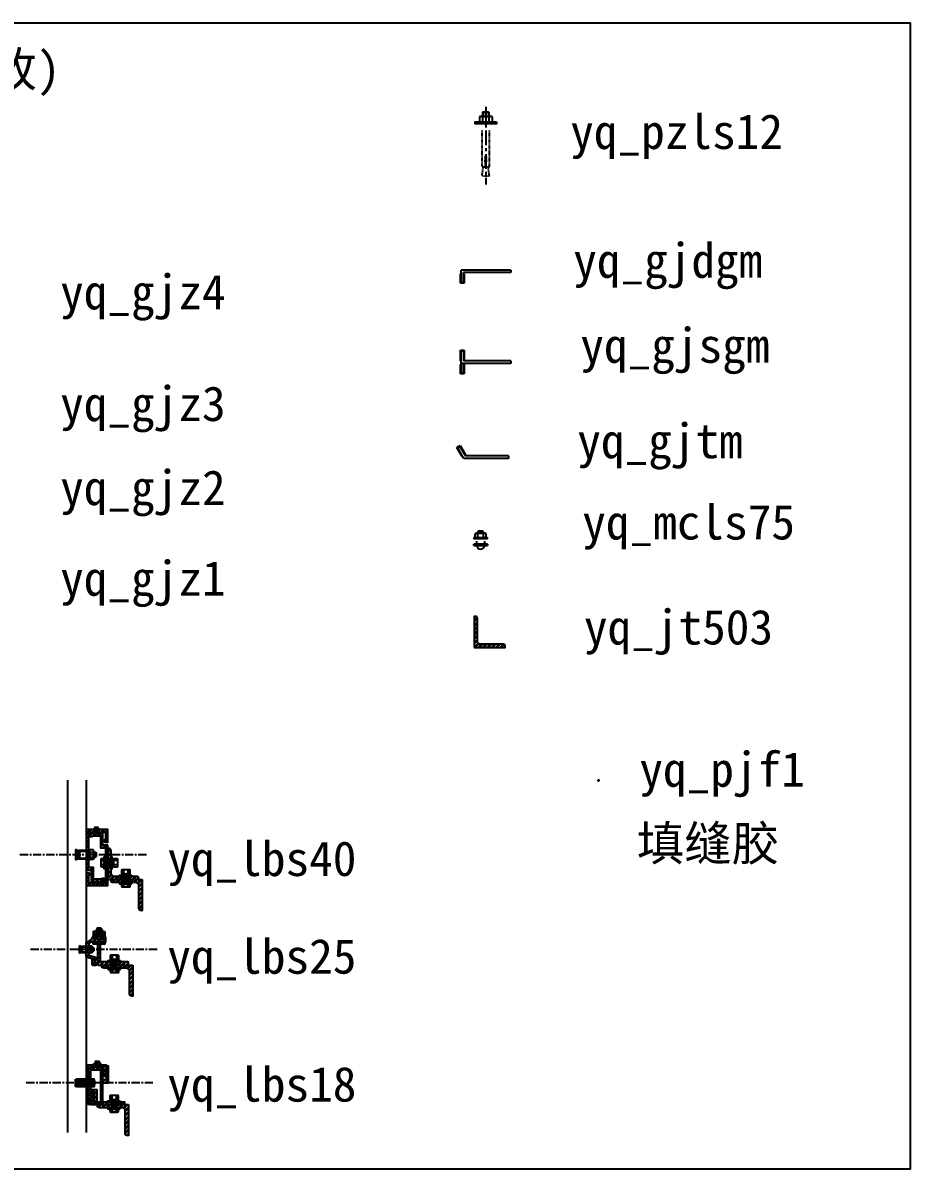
# Model space of a CAD drawing. Extents: x 1315 to 7970, y -3348 to 2381.
# Drawn here: x 2657 to 4087, y -433 to 1413 of the extents above; entities that cross this region are included whole.
import ezdxf

# ---------------------------------------------------------------- set-up
doc = ezdxf.new("R2010")
doc.units = 0
doc.linetypes.add('ACAD_ISO02W100', pattern=[15, 12, -3])
doc.linetypes.add('CENTER', pattern=[2, 1.25, -0.25, 0.25, -0.25])
doc.layers.get('0').update_dxf_attribs({"linetype": 'CONTINUOUS'})
doc.layers.add('MTHATCH', color=8, linetype='CONTINUOUS')
doc.styles.get("Standard").update_dxf_attribs({"font": ''})
doc.styles.get('STANDARD').set_extended_font_data('SimSun')
pattern_1 = [(45, (0, 0), (-3.53553, 3.53553), []), (45, (2.357, 0), (-3.53553, 3.53553), [])]

# ---------------------------------------------------------------- blocks, each defined once
blk = doc.blocks.new('YQ_PZLS12')
for p, q in [((-5.1, 18.8), (-4.3, 19.6)), ((-5.1, 18.8), (5.1, 18.8)), ((-5.1, 18.8), (-5.1, 12)), ((-4.4, 19.6), (-4.4, 19.6)), ((-4.4, 18.8), (-4.4, 12)), ((-4.3, 19.6), (4.3, 19.6)), ((5.1, 18.8), (4.3, 19.6)), ((4.4, 19.6), (4.4, 19.6)), ((4.4, 18.8), (4.4, 12)), ((5.1, 18.8), (5.1, 12)), ((-10.3, 11.1), (-10.3, 3.4)), ((-10.3, 3.4), (10.3, 3.4)), ((-7.7, 12), (7.7, 12)), ((-5.1, 11.1), (-5.1, 3.4)), ((0, 12), (5.1, 12)), ((5.1, 11.1), (5.1, 3.4)), ((10.3, 11.1), (10.3, 3.4))]:
    blk.add_line(p, q)
at = {"linetype": 'CENTER', "ltscale": 19.027854}
blk.add_line((0, 27.4), (0, -97.7), dxfattribs=at)
at = {"linetype": 'ACAD_ISO02W100', "ltscale": 0.001}
for p, q in [((-6.1, -69.3), (-6.1, -10)), ((5.9, -69.3), (5.9, -10)), ((-0.6, -69.3), (-1.3, -54.3)), ((0.4, -69.3), (1.2, -54.3)), ((-6.1, -84.3), (-4.1, -69.3)), ((-6.1, -69.3), (-0.6, -69.3)), ((-6.1, -69.3), (-4.1, -69.3)), ((0.4, -69.3), (5.9, -69.3)), ((5.9, -84.3), (3.9, -69.3)), ((3.9, -69.3), (5.9, -69.3)), ((5.9, -84.3), (-6.1, -84.3))]:
    blk.add_line(p, q, dxfattribs=at)
blk.add_lwpolyline([(17.1, 3.4), (17.1, 0), (-17.1, 0), (-17.1, 3.4)], close=True)
for centre, radius, start, end in [((-7.7, 7.8), 4.19, 52.1211, 127.8789), ((0, -3.4), 15.4, 70.5288, 109.4712), ((7.7, 7.8), 4.19, 52.1211, 127.8789)]:
    blk.add_arc(centre, radius, start, end)
blk.add_arc((-0.1, -53.4), 1.49, 325.4391, 214.5609, dxfattribs=at)
blk = doc.blocks.new('YQ_MCLS75')
for p, q in [((-11, 1.8), (11, 1.8)), ((-11, 1.8), (-11, 0)), ((11, 0), (-11, 0)), ((-8.8, 2.9), (-8.8, 7.6)), ((-6.6, 8.8), (6.6, 8.8)), ((-3.7, 12), (-4.4, 11.3)), ((-4.4, 11.3), (-4.4, 8.8)), ((4.4, 11.3), (-4.4, 11.3)), ((-4.4, 2.9), (-4.4, 7.6)), ((3.7, 12), (-3.7, 12)), ((-3.7, 8.8), (-3.7, 11.3)), ((4.4, 11.3), (3.7, 12)), ((3.7, 8.8), (3.7, 11.3)), ((4.4, 8.8), (4.4, 11.3)), ((4.4, 2.9), (4.4, 7.6)), ((8.8, 2.9), (8.8, 7.6)), ((11, 0), (11, 1.8)), ((-11, -10.8), (-11, -9)), ((11, -9), (-11, -9)), ((-11, -10.8), (11, -10.8)), ((-6.5, -4), (-6.5, -9)), ((6.5, -4), (6.5, -9)), ((11, -9), (11, -10.8))]:
    blk.add_line(p, q)
for centre, radius, start, end in [((-6.6, 6.1), 2.65, 33.8891, 146.1109), ((-6.6, 6.1), 2.65, 33.8891, 146.1109), ((-6.6, 4.4), 2.65, 213.8891, 326.1109), ((-6.6, 4.4), 2.65, 213.8891, 326.1109), ((0, 0), 8.84, 60.1576, 119.8424), ((0, 10.6), 8.84, 240.1576, 299.8424), ((6.6, 6.1), 2.65, 33.8891, 146.1109), ((6.6, 6.1), 2.65, 33.8891, 146.1109), ((6.6, 4.4), 2.65, 213.8891, 326.1109), ((6.6, 4.4), 2.65, 213.8891, 326.1109), ((0, -10.8), 6.16, 180, 0)]:
    blk.add_arc(centre, radius, start, end)
blk = doc.blocks.new('YQ_JT503')
at = {"layer": 'MTHATCH'}
h = blk.add_hatch(dxfattribs=at)
h.set_pattern_fill('金属', color=256, scale=2)
h.set_pattern_definition([(45, (-2145.3354, -2455.688), (-3.535534, 3.535534), []), (45, (-2142.9784, -2455.688), (-3.535534, 3.535534), [])])
edge = h.paths.add_edge_path()
edge.add_line((0, 0), (50, 0))
edge.add_line((50, 0), (50, 1.7))
edge.add_arc((46.7, 1.7), 3.33, 0, 90)
edge.add_line((46.7, 5), (10.5, 5))
edge.add_arc((10.5, 10.5), 5.5, 180, 270, ccw=False)
edge.add_line((5, 10.5), (5, 46.7))
edge.add_arc((1.7, 46.7), 3.33, 0, 90)
edge.add_line((1.7, 50), (0, 50))
edge.add_line((0, 50), (0, 0))
blk.add_lwpolyline([(0, 0), (50, 0), (50, 1.7, 0.414214), (46.7, 5), (10.5, 5, -0.414214), (5, 10.5), (5, 46.7, 0.414214), (1.7, 50), (0, 50)], format="xyb", close=True)
blk = doc.blocks.new('YQ_GJDGM')
for p, q in [((88, 0), (8, 0)), ((8, -4), (8, 0)), ((88, 0), (88, -4)), ((7, -21), (7, -6)), ((8, -6), (7, -6)), ((8, -20), (8, -4)), ((12, -20), (12, -4)), ((88, -4), (12, -4)), ((13, -6), (12, -6)), ((13, -6), (13, -21)), ((13, -21), (7, -21)), ((12, -20), (8, -20))]:
    blk.add_line(p, q)
blk = doc.blocks.new('YQ_GJSGM')
for p, q in [((7, 2), (7, 19)), ((7, 19), (13, 19)), ((13, 19), (13, 2)), ((8, 2), (7, 2)), ((8, -2), (8, 18)), ((8, 18), (12, 18)), ((12, 18), (12, 2)), ((88, 2), (12, 2)), ((88, 2), (88, -2)), ((7, -19), (7, -4)), ((8, -4), (7, -4)), ((88, -2), (8, -2)), ((8, -18), (8, -2)), ((12, -18), (8, -18)), ((12, -18), (12, -2)), ((13, -4), (12, -4)), ((13, -4), (13, -19)), ((13, -19), (7, -19))]:
    blk.add_line(p, q)
blk = doc.blocks.new('YQ_GJTM')
for p, q in [((5.2, 17.7), (10.4, 20.7)), ((6.5, 17.3), (10, 19.3)), ((10, 19.3), (18.8, 4)), ((10.4, 20.7), (18.9, 6)), ((13.7, 3), (5.2, 17.7)), ((16.5, 0), (6.5, 17.3)), ((14.5, 3.5), (13.7, 3)), ((88, 0), (16.5, 0)), ((18, 5.5), (18.9, 6)), ((88, 4), (18.8, 4)), ((88, 4), (88, 0))]:
    blk.add_line(p, q)
blk = doc.blocks.new('YQ_PJF1')
h = blk.add_hatch()
h.set_pattern_fill('HONEY', color=0, scale=0.041667, style=0)
h.set_pattern_definition([(0, (-0.5, 0.79273), (0.1984375, 0.114568), [0.132292, -0.264583]), (120, (-0.5, 0.79273), (-0.1984375, 0.114568), [0.132292, -0.264583]), (60, (-0.5, 0.79273), (4e-10, 0.229136), [-0.264583, 0.132292])])
edge = h.paths.add_edge_path()
edge.add_ellipse((0, 1.6), major_axis=(0, -0.803), ratio=0.622512, start_angle=0, end_angle=360)
h = blk.add_hatch(color=0)
edge = h.paths.add_edge_path()
edge.add_ellipse((0, 1.6), major_axis=(0, -0.803), ratio=0.622512, start_angle=270, end_angle=450, ccw=False)
edge.add_line((-0.5, 1.5), (-0.5, 0))
edge.add_arc((0, -0.8), 0.982, 59.4005, 120.5995, ccw=False)
edge.add_line((0.5, 0), (0.5, 1.6))
at = {"color": 0}
for p, q in [((-0.5, 0), (-0.5, 1.6)), ((0.5, 0), (0.5, 1.6))]:
    blk.add_line(p, q, dxfattribs=at)
blk.add_arc((0, -0.8), 0.982, 59.4005, 120.5995, dxfattribs=at)
blk.add_ellipse((0, 1.6), major_axis=(0, -0.803), ratio=0.622512, dxfattribs=at)
blk = doc.blocks.new('BLK130224122797')
for p, q in [((-2, 3.5), (-6.3, 3.5)), ((1.1, -4), (0.1, 4)), ((0.5, 3.3), (1.6, 3.3)), ((2.8, -4), (1.8, 4)), ((2.2, 3.3), (3.3, 3.3)), ((4.5, -4), (3.5, 4)), ((3.8, 3.3), (4.9, 3.3)), ((6.1, -4), (5.1, 4)), ((5.5, 3.3), (6.6, 3.3)), ((7.8, -4), (6.8, 4)), ((7.2, 3.3), (8.3, 3.3)), ((9, -0.3), (8.5, 4)), ((12.8, 1.7), (11, -0.4)), ((12.8, 0.4), (11, -1.7)), ((19, 3.5), (13.5, 3.5)), ((-2, -3.5), (-6.3, -3.5)), ((0, -3.3), (0.8, -3.3)), ((1.3, -3.3), (2.4, -3.3)), ((3, -3.3), (4.1, -3.3)), ((4.7, -3.3), (5.8, -3.3)), ((6.3, -3.3), (7.4, -3.3)), ((8, -3.3), (9.1, -3.3)), ((19, -3.5), (13.5, -3.5))]:
    blk.add_line(p, q)
blk.add_lwpolyline([(-6.3, -6.9, -0.185806), (-7, -5.2), (-7, 5.2, -0.185806), (-6.3, 6.9), (-2, 6.9), (-2, -6.9)], format="xyb", close=True)
for points in [[(-7, 5.2, 0.185806), (-6.3, 3.5, 0.19245), (-6.3, -3.5, 0.185806), (-7, -5.2)], [(19.6, 4.4), (19.6, -5.2, -0.185806), (19, -6.9), (13.5, -6.9, -0.185806), (12.8, -5.2), (12.8, 5.2, -0.185806), (13.5, 6.9), (19, 6.9, -0.185806), (19.6, 5.2), (19.6, 4.4)], [(12.8, 5.2, 0.185806), (13.5, 3.5, 0.19245), (13.5, -3.5, 0.185806), (12.8, -5.2)], [(19.6, 5.2, -0.185806), (19, 3.5, -0.19245), (19, -3.5, -0.185806), (19.6, -5.2)]]:
    blk.add_lwpolyline(points, format="xyb")
for points in [[(-2, 10), (0, 10), (0, -10), (-2, -10)], [(2.4, -3.3), (1.6, 3.3), (1.8, 4), (2.2, 3.3), (3, -3.3), (2.8, -4)], [(4.1, -3.3), (3.3, 3.3), (3.5, 4), (3.8, 3.3), (4.7, -3.3), (4.5, -4)], [(5.8, -3.3), (4.9, 3.3), (5.1, 4), (5.5, 3.3), (6.3, -3.3), (6.1, -4)], [(7.4, -3.3), (6.6, 3.3), (6.8, 4), (7.2, 3.3), (8, -3.3), (7.8, -4)], [(11, 10), (9, 10), (9, -10), (11, -10)], [(11, 6.4), (12.8, 6.4), (12.8, -6.4), (11, -6.4)]]:
    blk.add_lwpolyline(points, close=True)
for points in [[(0, 3.5), (0.1, 4), (0.5, 3.3), (1.3, -3.3), (1.1, -4), (0.8, -3.3), (0, 2.9)], [(9, -2.6), (8.3, 3.3), (8.5, 4), (8.8, 3.3), (9, 2)]]:
    blk.add_lwpolyline(points)
blk = doc.blocks.new('BLK130224256967')
for p, q in [((4, 4.2), (-1.1, 4.2)), ((4, 2.9), (-1.1, 2.9)), ((4, 6.7), (0, 6.7)), ((4, 6.7), (15.9, 6.7)), ((14.9, 5.7), (4, 5.7)), ((14.9, 5.7), (14.9, -5.7)), ((15.2, 4.3), (14.9, 4.3)), ((16.5, 3.3), (14.9, 2.5)), ((15.2, 4.3), (20.5, 6.9)), ((15.9, 5.7), (21.5, 8.5)), ((15.9, 6.7), (15.9, 5.7)), ((16.5, 2.5), (16.8, 2.9)), ((18.4, 2.5), (20.4, 5)), ((20.5, 6.9), (20.5, -6.9)), ((21.5, 8.5), (21.5, -8.5)), ((4, -2.9), (-1.1, -2.9)), ((4, -4.2), (-1.1, -4.2)), ((4, -6.7), (0, -6.7)), ((14.9, -5.7), (4, -5.7)), ((15.9, -6.7), (4, -6.7)), ((16.5, -3.3), (14.9, -2.5)), ((14.9, -4.1), (20.5, -6.9)), ((21.5, -8.5), (15.9, -5.7)), ((15.9, -5.7), (15.9, -6.7)), ((16.5, -2.5), (16.8, -2.9)), ((18.4, -2.5), (20.4, -5))]:
    blk.add_line(p, q)
for points in [[(-11.9, -2.9), (-10.6, -4.2), (-10.6, 4.2), (-11.9, 2.9)], [(-1.2, 8.9), (-1.2, -8.9), (0, -8.9), (0, 8.9)]]:
    blk.add_lwpolyline(points, close=True)
for points in [[(-8.2, 2.9), (-11.9, 2.9)], [(-8.2, 4.2), (-10.6, 4.2)], [(-8.2, -5.7), (-8.2, 5.7)], [(-1.1, -5.7), (-1.1, 5.7)], [(-8.2, -2.9), (-11.9, -2.9)], [(-8.2, -4.2), (-10.6, -4.2)]]:
    blk.add_lwpolyline(points)
for points in [[(-7.1, 3.8, -0.587695), (-7.1, 7.6), (-2.3, 7.6, -0.587695), (-2.3, 3.8), (-7.1, 3.8, 0.293848), (-7.1, -3.8)], [(-2.3, 3.8, -0.293848), (-2.3, -3.8), (-7.1, -3.8, 0.587695), (-7.1, -7.6), (-2.3, -7.6, 0.587695), (-2.3, -3.8)]]:
    blk.add_lwpolyline(points, format="xyb")
for centre, radius, start, end in [((19.6, 0), 3.96, 140.4196, 219.5804), ((16.6, 3.1), 0.264, 320.4196, 116.3735), ((21.5, 0), 3.96, 141.4948, 218.5052), ((19.7, 5.5), 0.871, 321.4948, 116.3735), ((16.6, -3.1), 0.264, 243.6265, 39.5804), ((19.7, -5.5), 0.871, 243.6265, 38.5052)]:
    blk.add_arc(centre, radius, start, end)
blk = doc.blocks.new('BLK130224748400')
for p, q in [((-2.2, 0), (-2.2, -0.5)), ((-1.6, 0.9), (-1.6, 3)), ((1.6, 0.9), (1.6, 3)), ((-2.6, -0.7), (2.6, -0.1)), ((-2.6, -1.8), (2.6, -1.2)), ((-2.6, -2.9), (2.6, -2.3)), ((-2.6, -4), (2.6, -3.4)), ((-2.6, -5.1), (2.6, -4.5)), ((-2.2, -0.9), (-2.2, -1.6)), ((-2.2, -2), (-2.2, -2.7)), ((-2.2, -3.1), (-2.2, -3.8)), ((-2.2, -4.2), (-2.2, -4.9)), ((-2.2, -5.3), (-2.2, -6)), ((-0.2, -5.9), (2.6, -5.6)), ((2.2, -0.3), (2.2, -1.1)), ((2.2, -1.4), (2.2, -2.2)), ((2.2, -2.5), (2.2, -3.3)), ((2.2, -3.6), (2.2, -4.4)), ((2.2, -4.7), (2.2, -5.5))]:
    blk.add_line(p, q)
for points in [[(4.7, 0.9), (4.7, 0), (-4.7, 0), (-4.7, 0.9)], [(-2.2, -1.6), (2.2, -1.1), (2.6, -1.2), (2.2, -1.4), (-2.2, -2), (-2.6, -1.8)], [(-2.2, -2.7), (2.2, -2.2), (2.6, -2.3), (2.2, -2.5), (-2.2, -3.1), (-2.6, -2.9)], [(-2.2, -3.8), (2.2, -3.3), (2.6, -3.4), (2.2, -3.6), (-2.2, -4.2), (-2.6, -4)], [(-2.2, -4.9), (2.2, -4.4), (2.6, -4.5), (2.2, -4.7), (-2.2, -5.3), (-2.6, -5.1)]]:
    blk.add_lwpolyline(points, close=True)
blk.add_lwpolyline([(-3.3, 3, -0.185806), (-2.4, 3.3), (2.4, 3.3, -0.185806), (3.3, 3), (3.3, 0.9), (-3.3, 0.9)], format="xyb", close=True)
for points in [[(2.3, 0), (2.6, -0.1), (2.2, -0.3), (-2.2, -0.9), (-2.6, -0.7), (-2.2, -0.5), (1.9, 0)], [(-1.7, -5.9), (2.2, -5.5), (2.6, -5.6), (2.2, -5.8), (1.3, -5.9)]]:
    blk.add_lwpolyline(points)
blk.add_lwpolyline([(2.4, 3.3, 0.185806), (1.6, 3, 0.19245), (-1.6, 3, 0.185806), (-2.4, 3.3)], format="xyb")
blk = doc.blocks.new('BLK130502978810')
for p, q in [((-3.5, 20), (-3.5, 14.5)), ((3.5, 20), (3.5, 14.5)), ((4, 9.5), (-4, 8.5)), ((4, 7.8), (-4, 6.8)), ((4, 6.1), (-4, 5.1)), ((4, 4.5), (-4, 3.5)), ((4, 2.8), (-4, 1.8)), ((4, 1.1), (-4, 0.1)), ((-3.3, 8.8), (-3.3, 9.9)), ((-3.3, 7.2), (-3.3, 8.3)), ((-3.3, 5.5), (-3.3, 6.6)), ((-3.3, 3.8), (-3.3, 4.9)), ((-3.3, 2.2), (-3.3, 3.3)), ((-3.3, 0.5), (-3.3, 1.6)), ((-1.7, 13.8), (0.4, 12)), ((-0.4, 13.8), (1.7, 12)), ((3.3, 9.7), (3.3, 10)), ((3.3, 8), (3.3, 9.1)), ((3.3, 6.3), (3.3, 7.4)), ((3.3, 4.7), (3.3, 5.8)), ((3.3, 3), (3.3, 4.1)), ((3.3, 1.3), (3.3, 2.4)), ((3.3, 0), (3.3, 0.8)), ((-3.5, -2), (-3.5, -6.3)), ((3.5, -2), (3.5, -6.3))]:
    blk.add_line(p, q)
for points in [[(-4.4, 20.6), (5.2, 20.6, -0.185806), (6.9, 20), (6.9, 14.5, -0.185806), (5.2, 13.8), (-5.2, 13.8, -0.185806), (-6.9, 14.5), (-6.9, 20, -0.185806), (-5.2, 20.6), (-4.4, 20.6)], [(-5.2, 20.6, -0.185806), (-3.5, 20, -0.19245), (3.5, 20, -0.185806), (5.2, 20.6)], [(-5.2, 13.8, 0.185806), (-3.5, 14.5, 0.19245), (3.5, 14.5, 0.185806), (5.2, 13.8)], [(-5.2, -7, 0.185806), (-3.5, -6.3, 0.19245), (3.5, -6.3, 0.185806), (5.2, -7)]]:
    blk.add_lwpolyline(points, format="xyb")
for points in [[(-10, 12), (-10, 10), (10, 10), (10, 12)], [(-10, -2), (-10, 0), (10, 0), (10, -2)], [(-6.4, 12), (-6.4, 13.8), (6.4, 13.8), (6.4, 12)], [(3.3, 9.1), (-3.3, 8.3), (-4, 8.5), (-3.3, 8.8), (3.3, 9.7), (4, 9.5)], [(3.3, 7.4), (-3.3, 6.6), (-4, 6.8), (-3.3, 7.2), (3.3, 8), (4, 7.8)], [(3.3, 5.8), (-3.3, 4.9), (-4, 5.1), (-3.3, 5.5), (3.3, 6.3), (4, 6.1)], [(3.3, 4.1), (-3.3, 3.3), (-4, 3.5), (-3.3, 3.8), (3.3, 4.7), (4, 4.5)], [(3.3, 2.4), (-3.3, 1.6), (-4, 1.8), (-3.3, 2.2), (3.3, 3), (4, 2.8)]]:
    blk.add_lwpolyline(points, close=True)
blk.add_lwpolyline([(-3.5, 0), (-4, 0.1), (-3.3, 0.5), (3.3, 1.3), (4, 1.1), (3.3, 0.8), (-2.9, 0)])
blk.add_lwpolyline([(6.9, -6.3, -0.185806), (5.2, -7), (-5.2, -7, -0.185806), (-6.9, -6.3), (-6.9, -2), (6.9, -2)], format="xyb", close=True)
blk = doc.blocks.new('YQ_LBS40')
at = {"layer": 'MTHATCH'}
h = blk.add_hatch(dxfattribs=at)
h.set_pattern_fill('金属', color=256, scale=2)
h.set_pattern_definition(pattern_1)
edge = h.paths.add_edge_path()
edge.add_line((0, -24.7), (8, -24.7))
edge.add_line((8, -24.7), (8, -43.7))
edge.add_line((8, -43.7), (29, -43.7))
edge.add_line((29, -43.7), (29, -38.6))
edge.add_line((29, -38.6), (25, -38.6))
edge.add_line((25, -38.6), (25, -39.7))
edge.add_line((25, -39.7), (12, -39.7))
edge.add_line((12, -39.7), (12, -20.7))
edge.add_line((12, -20.7), (4, -20.7))
edge.add_line((4, -20.7), (4, 36.3))
edge.add_line((4, 36.3), (31, 36.3))
edge.add_line((31, 36.3), (31, 24.3))
edge.add_arc((31, 22.3), 2, 90, 270)
edge.add_line((31, 20.3), (35, 20.3))
edge.add_line((35, 20.3), (35, 40.3))
edge.add_line((35, 40.3), (0, 40.3))
edge.add_line((0, 40.3), (0, -24.7))
h = blk.add_hatch(dxfattribs=at)
h.set_pattern_fill('金属', color=256, scale=2)
h.set_pattern_definition(pattern_1)
edge = h.paths.add_edge_path()
edge.add_line((35, 15.3), (27, 15.3))
edge.add_line((27, 15.3), (27, 34.3))
edge.add_line((27, 34.3), (6, 34.3))
edge.add_line((6, 34.3), (6, 29.3))
edge.add_line((6, 29.3), (10, 29.3))
edge.add_line((10, 29.3), (10, 30.3))
edge.add_line((10, 30.3), (23, 30.3))
edge.add_line((23, 30.3), (23, 11.3))
edge.add_line((23, 11.3), (31, 11.3))
edge.add_line((31, 11.3), (31, -45.7))
edge.add_line((31, -45.7), (4, -45.7))
edge.add_line((4, -45.7), (4, -33.7))
edge.add_arc((4, -31.7), 2, 270, 450)
edge.add_line((4, -29.7), (0, -29.7))
edge.add_line((0, -29.7), (0, -49.7))
edge.add_line((0, -49.7), (35, -49.7))
edge.add_line((35, -49.7), (35, 15.3))
for points in [[(0, -24.7), (8, -24.7), (8, -43.7), (29, -43.7), (29, -38.6), (25, -38.6), (25, -39.7), (12, -39.7), (12, -20.7), (4, -20.7), (4, 36.3), (31, 36.3), (31, 24.3, 1), (31, 20.3), (35, 20.3), (35, 40.3), (0, 40.3)], [(35, 15.3), (27, 15.3), (27, 34.3), (6, 34.3), (6, 29.3), (10, 29.3), (10, 30.3), (23, 30.3), (23, 11.3), (31, 11.3), (31, -45.7), (4, -45.7), (4, -33.7, 1), (4, -29.7), (0, -29.7), (0, -49.7), (35, -49.7)]]:
    blk.add_lwpolyline(points, format="xyb", close=True)
at = {"xscale": -1}
for name, p in [('BLK130224748400', (16.5, 40.3)), ('BLK130224256967', (4, 0))]:
    blk.add_blockref(name, p, dxfattribs=at)
at = {"rotation": 359.9999995857159}
blk.add_blockref('YQ_JT503', (35, -40), dxfattribs=at)
blk.add_blockref('BLK130224122797', (31, -13))
at = {"xscale": -1}
for name, p, rotation in [('BLK130502978810', (63.8, -45), 4.142841270038389e-07), ('YQ_JT503', (90, -40), 90.00000041428413)]:
    blk.add_blockref(name, p, dxfattribs=dict(at, rotation=rotation))
blk = doc.blocks.new('YQ_LBS25')
at = {"layer": 'MTHATCH'}
h = blk.add_hatch(dxfattribs=at)
h.set_pattern_fill('金属', color=256, scale=2)
h.set_pattern_definition(pattern_1)
edge = h.paths.add_edge_path()
edge.add_line((11.5, 23.5), (11.5, 28.3))
edge.add_arc((12.5, 28.3), 1, 450, 540, ccw=False)
edge.add_line((12.5, 29.3), (29, 29.3))
edge.add_arc((29, 28.3), 1, 360, 450, ccw=False)
edge.add_line((30, 28.3), (30, 22.5))
edge.add_arc((35.6, 23.1), 5.69, 186.7715, 215.1992)
edge.add_line((31, 19.9), (31, 11.7))
edge.add_arc((47, -0.6), 20.2, 502.2367, 507.0078)
edge.add_line((30, 10.4), (30, 9.3))
edge.add_arc((29.2, 9.2), 0.864, 282.1554, 368.3614, ccw=False)
edge.add_line((29.3, 8.3), (25.5, 8.3))
edge.add_arc((25.5, 9.3), 1, 180, 270, ccw=False)
edge.add_line((24.5, 9.3), (24.5, 10.7))
edge.add_arc((25.1, 10.7), 0.6, 74.9583, 183.6763, ccw=False)
edge.add_arc((25.4, 11.9), 0.6, 255.9638, 360)
edge.add_line((26, 11.9), (26, 12.7))
edge.add_arc((26.2, 12.7), 0.2, 79.9879, 180, ccw=False)
edge.add_arc((26.3, 12.2), 0.7, 360, 455.3468, ccw=False)
edge.add_line((27, 12.2), (27, 11.8))
edge.add_arc((27.5, 11.8), 0.5, 540, 630)
edge.add_line((27.5, 11.3), (27.9, 11.3))
edge.add_arc((27.9, 11.4), 0.1, 270, 360)
edge.add_line((28, 11.4), (28, 18.2))
edge.add_arc((27.9, 18.2), 0.1, 360, 450)
edge.add_line((27.9, 18.3), (27.5, 18.3))
edge.add_arc((27.5, 17.8), 0.5, 450, 540)
edge.add_line((27, 17.8), (27, 17.4))
edge.add_arc((26.3, 17.4), 0.7, 264.6532, 360, ccw=False)
edge.add_arc((26.2, 16.9), 0.2, 180, 280.0121, ccw=False)
edge.add_line((26, 16.9), (26, 25.3))
edge.add_line((26, 25.3), (15.5, 25.3))
edge.add_line((15.5, 25.3), (15.5, 16.9))
edge.add_arc((15.3, 16.9), 0.2, 259.9879, 360, ccw=False)
edge.add_arc((15.2, 17.4), 0.7, 180, 275.3468, ccw=False)
edge.add_line((14.5, 17.4), (14.5, 17.8))
edge.add_arc((14, 17.8), 0.5, 360, 450)
edge.add_line((14, 18.3), (13.6, 18.3))
edge.add_arc((13.6, 18.2), 0.1, 450, 540)
edge.add_line((13.5, 18.2), (13.5, 11.4))
edge.add_arc((13.6, 11.4), 0.1, 540, 630)
edge.add_line((13.6, 11.3), (14, 11.3))
edge.add_arc((14, 11.8), 0.5, 270, 360)
edge.add_line((14.5, 11.8), (14.5, 12.2))
edge.add_arc((15.2, 12.2), 0.7, 84.6532, 180, ccw=False)
edge.add_arc((15.3, 12.7), 0.2, 360, 460.0121, ccw=False)
edge.add_line((15.5, 12.7), (15.5, 11.9))
edge.add_arc((16.1, 11.9), 0.6, 540, 630)
edge.add_line((16.1, 11.3), (16.4, 11.3))
edge.add_arc((16.4, 10.7), 0.6, 360, 450, ccw=False)
edge.add_line((17, 10.7), (17, 9.3))
edge.add_arc((16, 9.3), 1, 270, 360, ccw=False)
edge.add_line((16, 8.3), (12.1, 8.3))
edge.add_arc((12.1, 9.3), 1, 180, 270, ccw=False)
edge.add_line((11.1, 9.3), (11.1, 11.3))
edge.add_arc((10.1, 11.3), 1, 360, 473.1986)
edge.add_line((9.7, 12.2), (4.1, 9.4))
edge.add_arc((4.2, 9.2), 0.2, 477.0936, 540)
edge.add_line((4, 9.2), (4, -9.2))
edge.add_arc((4.2, -9.2), 0.2, 540, 615.3791)
edge.add_line((4.1, -9.4), (13.3, -11.8))
edge.add_arc((12.5, -14.7), 3, 360, 435.3791, ccw=False)
edge.add_line((15.5, -14.7), (15.5, -16.8))
edge.add_line((15.5, -16.8), (15.5, -17.1))
edge.add_arc((15.3, -17.1), 0.2, 259.9879, 360, ccw=False)
edge.add_arc((15.2, -16.6), 0.7, 180, 275.3468, ccw=False)
edge.add_line((14.5, -16.6), (14.5, -16.2))
edge.add_arc((14, -16.2), 0.5, 360, 450)
edge.add_line((14, -15.7), (13.6, -15.7))
edge.add_arc((13.6, -15.8), 0.1, 450, 540)
edge.add_line((13.5, -15.8), (13.5, -22.6))
edge.add_arc((13.6, -22.6), 0.1, 540, 630)
edge.add_line((13.6, -22.7), (14, -22.7))
edge.add_arc((14, -22.2), 0.5, 270, 360)
edge.add_line((14.5, -22.2), (14.5, -21.8))
edge.add_arc((15.2, -21.8), 0.7, 84.6532, 180, ccw=False)
edge.add_arc((15.3, -21.3), 0.2, 360, 460.0121, ccw=False)
edge.add_line((15.5, -21.3), (15.5, -22.1))
edge.add_arc((16.1, -22.1), 0.6, 540, 630)
edge.add_line((16.1, -22.7), (16.4, -22.7))
edge.add_arc((16.4, -23.3), 0.6, 360, 450, ccw=False)
edge.add_line((17, -23.3), (17, -24.7))
edge.add_arc((15.6, -24.2), 1.53, 267.6884, 339.6917, ccw=False)
edge.add_line((15.5, -25.7), (11.5, -25.7))
edge.add_arc((11.5, -23.7), 2, 180, 270, ccw=False)
edge.add_line((9.5, -23.7), (9.5, -16.5))
edge.add_arc((7.5, -16.5), 2, 360, 435.3791)
edge.add_line((8, -14.5), (1.5, -12.8))
edge.add_arc((2, -10.9), 2, 180, 255.3791, ccw=False)
edge.add_line((0, -10.9), (0, 11.1))
edge.add_arc((1, 11.1), 1, 477.5065, 540, ccw=False)
edge.add_line((0.5, 12), (5.6, 14.7))
edge.add_arc((1, 24.1), 10.5, 295.9541, 356.9484)
h = blk.add_hatch(dxfattribs=at)
h.set_pattern_fill('金属', color=256, scale=2)
h.set_pattern_definition(pattern_1)
h.paths.add_polyline_path([(18.2, 24, -0.414214), (19.2, 25), (22.2, 25, -0.414214), (23.2, 24), (23.2, -19, 0.414214), (24.2, -20), (67.2, -20, -0.414214), (68.2, -21), (68.2, -24, -0.414214), (67.2, -25), (19.2, -25, -0.414214), (18.2, -24)])
blk.add_lwpolyline([(15.5, -22.1), (15.5, -21.3), (15.5, -22.1, 0.414214), (16.1, -22.7), (16.4, -22.7, -0.414214), (17, -23.3), (17, -24.7, -0.324936), (15.5, -25.7), (11.5, -25.7, -0.414214), (9.5, -23.7), (9.5, -16.5, 0.3413), (8, -14.5), (1.5, -12.8, -0.3413), (0, -10.9), (0, 11.1, -0.279645), (0.5, 12), (5.6, 14.7, 0.272604), (11.5, 23.5), (11.5, 28.3, -0.414214), (12.5, 29.3), (29, 29.3, -0.414214), (30, 28.3), (30, 22.5, 0.112213), (30.8, 20.1, -0.142239), (31, 19.6), (31, 12.2, -0.188403), (30.7, 11.5, 0.093657), (30, 10.3), (30, 9.3, -0.459656), (29.2, 8.3), (25.5, 8.3, -0.414214), (24.5, 9.3), (24.5, 10.7, -0.414214), (25.1, 11.3), (25.4, 11.3, 0.414214), (26, 11.9), (26, 12.7, -0.414214), (26.2, 12.9), (26.3, 12.9, -0.414214), (27, 12.2), (27, 11.8, 0.414214), (27.5, 11.3), (27.9, 11.3, 0.414214), (28, 11.4), (28, 18.2, 0.414214), (27.9, 18.3), (27.5, 18.3, 0.414214), (27, 17.8), (27, 17.4, -0.414214), (26.3, 16.7), (26.2, 16.7, -0.414214), (26, 16.9), (26, 25.3), (15.5, 25.3), (15.5, 16.9, -0.414214), (15.3, 16.7), (15.2, 16.7, -0.414214), (14.5, 17.4), (14.5, 17.8, 0.414214), (14, 18.3), (13.6, 18.3, 0.414214), (13.5, 18.2), (13.5, 11.4, 0.414214), (13.6, 11.3), (14, 11.3, 0.414214), (14.5, 11.8), (14.5, 12.2, -0.414214), (15.2, 12.9), (15.3, 12.9, -0.414214), (15.5, 12.7), (15.5, 11.9, 0.414214), (16.1, 11.3), (16.4, 11.3, -0.414214), (17, 10.7), (17, 9.3, -0.414214), (16, 8.3), (12.1, 8.3, -0.414214), (11.1, 9.3), (11.1, 11.3, 0.538437), (9.7, 12.2), (4.1, 9.4, 0.281588), (4, 9.2), (4, -9.2, 0.3413), (4.1, -9.4), (13.3, -11.8, -0.3413), (15.5, -14.7), (15.5, -17.1, -0.414214), (15.3, -17.3), (15.2, -17.3, -0.414214), (14.5, -16.6), (14.5, -16.2, 0.414214), (14, -15.7), (13.6, -15.7, 0.414214), (13.5, -15.8), (13.5, -22.6, 0.414214), (13.6, -22.7), (14, -22.7, 0.414214), (14.5, -22.2), (14.5, -21.8, -0.414214), (15.2, -21.1), (15.3, -21.1, -0.414214), (15.5, -21.3, 0.414214), (15.3, -21.1), (15.2, -21.1, 0.414214), (14.5, -21.8), (14.5, -22.2, -0.414214), (14, -22.7), (13.6, -22.7)], format="xyb")
for points in [[(18.1, 12.9), (16, 11.5, -0.596127), (15.6, 11.7), (15.6, 12.7, 0.414214), (15.3, 13), (15.2, 13, 0.414214), (14.3, 12.2), (14.3, 11.8, -0.414214), (14, 11.5), (13.7, 11.5, -0.414214), (13.6, 11.6), (13.6, 18.1, -0.414214), (13.7, 18.2), (14, 18.2, -0.414214), (14.3, 17.8), (14.3, 17.4, 0.414214), (15.2, 16.6), (15.3, 16.6, 0.414214), (15.6, 16.9), (15.6, 20.9), (17.9, 20.9, -0.414214), (18.2, 20.6), (18.2, 13.2, -0.253033)], [(19.2, -25), (67.2, -25, 0.414214), (68.2, -24), (68.2, -21, 0.414214), (67.2, -20), (24.2, -20, -0.414214), (23.2, -19), (23.2, 24, 0.414214), (22.2, 25), (19.2, 25, 0.414214), (18.2, 24), (18.2, -24, 0.414214)], [(23.4, 12.9), (25.5, 11.5, 0.596127), (25.8, 11.7), (25.8, 12.7, -0.414214), (26.2, 13), (26.3, 13, -0.414214), (27.1, 12.2), (27.1, 11.8, 0.414214), (27.5, 11.5), (27.7, 11.5, 0.414214), (27.8, 11.6), (27.8, 18.1, 0.414214), (27.7, 18.2), (27.5, 18.2, 0.414214), (27.1, 17.8), (27.1, 17.4, -0.414214), (26.3, 16.6), (26.2, 16.6, -0.414214), (25.8, 16.9), (25.8, 20.9), (23.5, 20.9, 0.414214), (23.2, 20.6), (23.2, 13.2, 0.253033)], [(18.1, -21.1), (16, -22.5, -0.596127), (15.6, -22.3), (15.6, -21.3, 0.414214), (15.3, -21), (15.2, -21, 0.414214), (14.3, -21.8), (14.3, -22.2, -0.414214), (14, -22.5), (13.7, -22.5, -0.414214), (13.6, -22.4), (13.6, -15.9, -0.414214), (13.7, -15.8), (14, -15.8, -0.414214), (14.3, -16.2), (14.3, -16.6, 0.414214), (15.2, -17.4), (15.3, -17.4, 0.414214), (15.6, -17.1), (15.6, -13.1), (17.9, -13.1, -0.414214), (18.2, -13.4), (18.2, -20.8, -0.253033)]]:
    blk.add_lwpolyline(points, format="xyb", close=True)
at = {"xscale": -1}
blk.add_blockref('BLK130224748400', (20.8, 31.3), dxfattribs=at)
at = {"xscale": -0.7049612833780537, "yscale": 0.7049612833780537, "zscale": 0.7049612833780537}
blk.add_blockref('BLK130224256967', (4, 0), dxfattribs=at)
at = {"xscale": -1}
for name, p, rotation in [('BLK130502978810', (45.5, -30), 4.142782117355637e-07), ('YQ_JT503', (75, -25), 90.00000041428413)]:
    blk.add_blockref(name, p, dxfattribs=dict(at, rotation=rotation))
blk = doc.blocks.new('YQ050809425148')
at = {"color": 0, "ltscale": 50}
for p, q in [((4.8, 0), (-4.8, 0)), ((4.8, -6), (-4.8, -6))]:
    blk.add_line(p, q, dxfattribs=at)
for points in [[(-3, -5.3, -0.404993), (-6.5, -5.3), (-6.5, -1.8), (-6.5, -0.7, -0.404993), (-3, -0.7, -0.230237), (3.1, -0.7, -0.404993), (6.5, -0.7), (6.5, -1.8), (6.5, -5.3, -0.404993), (3.1, -5.3)], [(3.1, -0.7), (3.1, -5.3), (3.1, -5.3, -0.230237), (-3, -5.3), (-3, -5.3), (-3, -0.7)]]:
    blk.add_lwpolyline(points, format="xyb", dxfattribs=at)
blk = doc.blocks.new('YQ050809422801')
for p, q in [((3323, 1106.5), (3322.3, 1105.8)), ((3322.3, 1105.8), (3323, 1105.1)), ((3323, 1105.1), (3322.3, 1104.4)), ((3323, 1103.7), (3322.3, 1104.4)), ((3322.3, 1103), (3323, 1103.7)), ((3323, 1102.3), (3322.3, 1103)), ((3322.3, 1101.5), (3323, 1102.3)), ((3322.3, 1101.5), (3323, 1100.8)), ((3323, 1100.8), (3322.3, 1100.1)), ((3322.3, 1100.1), (3323, 1099.4)), ((3323, 1099.4), (3322.3, 1098.7)), ((3323, 1098), (3322.3, 1098.7)), ((3322.3, 1097.3), (3323, 1098)), ((3323, 1096.6), (3322.3, 1097.3)), ((3322.3, 1095.9), (3323, 1096.6)), ((3322.3, 1095.9), (3323, 1095.2)), ((3323, 1095.2), (3322.3, 1094.5)), ((3322.3, 1094.5), (3323, 1093.8)), ((3323, 1093.8), (3322.3, 1093)), ((3323, 1092.3), (3322.3, 1093)), ((3322.3, 1091.6), (3323, 1092.3)), ((3323, 1090.9), (3322.3, 1091.6)), ((3322.3, 1090.2), (3323, 1090.9)), ((3322.3, 1090.2), (3323, 1089.5)), ((3323, 1089.5), (3322.3, 1088.8)), ((3330, 1106.5), (3323, 1105.1)), ((3323, 1106.5), (3330, 1106.5)), ((3330, 1105.1), (3323, 1103.7)), ((3330, 1103.7), (3323, 1102.3)), ((3330, 1102.3), (3323, 1100.8)), ((3330, 1100.8), (3323, 1099.4)), ((3330, 1099.4), (3323, 1098)), ((3330, 1098), (3323, 1096.6)), ((3330, 1096.6), (3323, 1095.2)), ((3330, 1095.2), (3323, 1093.8)), ((3330, 1093.8), (3323, 1092.3)), ((3330, 1092.3), (3323, 1090.9)), ((3330, 1090.9), (3323, 1089.5)), ((3330, 1089.5), (3323, 1088.1)), ((3330, 1106.5), (3330.8, 1105.8)), ((3330.8, 1105.8), (3330, 1105.1)), ((3330, 1105.1), (3330.8, 1104.4)), ((3330, 1103.7), (3330.8, 1104.4)), ((3330.8, 1103), (3330, 1103.7)), ((3330, 1102.3), (3330.8, 1103)), ((3330.8, 1101.5), (3330, 1102.3)), ((3330.8, 1101.5), (3330, 1100.8)), ((3330, 1100.8), (3330.8, 1100.1)), ((3330.8, 1100.1), (3330, 1099.4)), ((3330, 1099.4), (3330.8, 1098.7)), ((3330, 1098), (3330.8, 1098.7)), ((3330.8, 1097.3), (3330, 1098)), ((3330, 1096.6), (3330.8, 1097.3)), ((3330.8, 1095.9), (3330, 1096.6)), ((3330.8, 1095.9), (3330, 1095.2)), ((3330, 1095.2), (3330.8, 1094.5)), ((3330.8, 1094.5), (3330, 1093.8)), ((3330, 1093.8), (3330.8, 1093)), ((3330, 1092.3), (3330.8, 1093)), ((3330.8, 1091.6), (3330, 1092.3)), ((3330, 1090.9), (3330.8, 1091.6)), ((3330.8, 1090.2), (3330, 1090.9)), ((3330.8, 1090.2), (3330, 1089.5)), ((3330, 1089.5), (3330.8, 1088.8)), ((3320.7, 1075.3), (3323, 1080.3)), ((3320.7, 1075.3), (3332.3, 1075.3)), ((3322.3, 1088.8), (3323, 1088.1)), ((3323, 1088.1), (3322.3, 1087.4)), ((3323, 1086.7), (3322.3, 1087.4)), ((3322.3, 1086), (3323, 1086.7)), ((3323, 1085.3), (3322.3, 1086)), ((3322.3, 1084.5), (3323, 1085.3)), ((3322.3, 1084.5), (3323, 1083.8)), ((3323, 1083.8), (3322.3, 1083.1)), ((3322.3, 1083.1), (3323, 1082.4)), ((3330, 1088.1), (3323, 1086.7)), ((3330, 1086.7), (3323, 1085.3)), ((3330, 1085.3), (3323, 1083.8)), ((3330, 1083.8), (3323, 1082.4)), ((3323, 1082.4), (3323, 1080.3)), ((3323, 1080.3), (3330, 1080.3)), ((3330.8, 1088.8), (3330, 1088.1)), ((3330, 1088.1), (3330.8, 1087.4)), ((3330, 1086.7), (3330.8, 1087.4)), ((3330.8, 1086), (3330, 1086.7)), ((3330, 1085.3), (3330.8, 1086)), ((3330.8, 1084.5), (3330, 1085.3)), ((3330.8, 1084.5), (3330, 1083.8)), ((3330, 1083.8), (3330, 1080.3)), ((3332.3, 1075.3), (3330, 1080.3))]:
    blk.add_line(p, q)
blk = doc.blocks.new('YQ050809441364')
for p, q in [((-3.5, 20), (-3.5, 14.5)), ((3.5, 20), (3.5, 14.5)), ((0.3, 10), (-4, 9.5)), ((4, 8.8), (-4, 7.8)), ((4, 7.1), (-4, 6.1)), ((4, 5.5), (-4, 4.5)), ((4, 3.8), (-4, 2.8)), ((4, 2.1), (-4, 1.1)), ((-3.3, 9.8), (-3.3, 10)), ((-3.3, 8.2), (-3.3, 9.3)), ((-3.3, 6.5), (-3.3, 7.6)), ((-3.3, 4.8), (-3.3, 5.9)), ((-3.3, 3.2), (-3.3, 4.3)), ((-3.3, 1.5), (-3.3, 2.6)), ((-1.7, 13.8), (0.4, 12)), ((-0.4, 13.8), (1.7, 12)), ((3.3, 9), (3.3, 10)), ((3.3, 7.3), (3.3, 8.4)), ((3.3, 5.7), (3.3, 6.8)), ((3.3, 4), (3.3, 5.1)), ((3.3, 2.3), (3.3, 3.4)), ((3.3, 1), (3.3, 1.8)), ((-3.5, -1), (-3.5, -5.3)), ((3.5, -1), (3.5, -5.3))]:
    blk.add_line(p, q)
for points in [[(-4.4, 20.6), (5.2, 20.6, -0.185806), (6.9, 20), (6.9, 14.5, -0.185806), (5.2, 13.8), (-5.2, 13.8, -0.185806), (-6.9, 14.5), (-6.9, 20, -0.185806), (-5.2, 20.6), (-4.4, 20.6)], [(-5.2, 20.6, -0.185806), (-3.5, 20, -0.19245), (3.5, 20, -0.185806), (5.2, 20.6)], [(-5.2, 13.8, 0.185806), (-3.5, 14.5, 0.19245), (3.5, 14.5, 0.185806), (5.2, 13.8)], [(-5.2, -6, 0.185806), (-3.5, -5.3, 0.19245), (3.5, -5.3, 0.185806), (5.2, -6)]]:
    blk.add_lwpolyline(points, format="xyb")
for points in [[(-10, 12), (-10, 10), (10, 10), (10, 12)], [(-10, -1), (-10, 1), (10, 1), (10, -1)], [(3.3, 8.4), (-3.3, 7.6), (-4, 7.8), (-3.3, 8.2), (3.3, 9), (4, 8.8)], [(3.3, 6.8), (-3.3, 5.9), (-4, 6.1), (-3.3, 6.5), (3.3, 7.3), (4, 7.1)], [(3.3, 5.1), (-3.3, 4.3), (-4, 4.5), (-3.3, 4.8), (3.3, 5.7), (4, 5.5)], [(3.3, 3.4), (-3.3, 2.6), (-4, 2.8), (-3.3, 3.2), (3.3, 4), (4, 3.8)]]:
    blk.add_lwpolyline(points, close=True)
for points in [[(-6.4, 12), (-6.4, 13.8), (6.4, 13.8), (6.4, 12)], [(6.4, 12), (-6.4, 12)], [(2.6, 10), (-3.3, 9.3), (-4, 9.5), (-3.3, 9.8), (-2, 10)], [(-3.5, 1), (-4, 1.1), (-3.3, 1.5), (3.3, 2.3), (4, 2.1), (3.3, 1.8), (-2.9, 1)]]:
    blk.add_lwpolyline(points)
blk.add_lwpolyline([(6.9, -5.3, -0.185806), (5.2, -6), (-5.2, -6, -0.185806), (-6.9, -5.3), (-6.9, -1), (6.9, -1)], format="xyb", close=True)
blk = doc.blocks.new('YQ_LBS18')
at = {"layer": 'MTHATCH'}
h = blk.add_hatch(dxfattribs=at)
h.set_pattern_fill('金属', color=256, scale=2)
h.set_pattern_definition(pattern_1)
edge = h.paths.add_edge_path()
edge.add_line((25, 29), (32, 29))
edge.add_line((32, 29), (32, 10))
edge.add_line((32, 10), (28, 10))
edge.add_line((28, 10), (28, 25))
edge.add_line((28, 25), (7, 25))
edge.add_line((7, 25), (7, -11))
edge.add_line((7, -11), (17, -11))
edge.add_line((17, -11), (17, -30))
edge.add_line((17, -30), (13, -30))
edge.add_line((13, -30), (13, -15))
edge.add_line((13, -15), (7, -15))
edge.add_line((7, -15), (7, -35))
edge.add_line((7, -35), (3, -35))
edge.add_line((3, -35), (3, 29))
edge.add_line((3, 29), (10, 29))
edge.add_line((10, 29), (11, 30))
edge.add_line((11, 30), (24, 30))
edge.add_line((24, 30), (25, 29))
h = blk.add_hatch(dxfattribs=at)
h.set_pattern_fill('金属', color=256, scale=2)
h.set_pattern_definition(pattern_1)
h.paths.add_polyline_path([(62, -35), (62, -31), (27, -31), (27, 0), (36, 0), (36, 27), (32, 27), (32, 5), (27, 5), (27, 25), (7, 25), (7, 21), (23, 21), (23, -31), (11, -31), (11, -16), (7, -16), (7, -35)])
at = {"linetype": 'ACAD_ISO02W100', "ltscale": 0.12}
for p, q in [((15, 30), (15, 25)), ((21, 30), (21, 25)), ((3, 4.2), (7, 4.2)), ((3, -4.2), (7, -4.2))]:
    blk.add_line(p, q, dxfattribs=at)
for p, q in [((-14.5, 5), (-15, 5)), ((-14.5, -5), (-15, -5))]:
    blk.add_line(p, q)
for points in [[(25, 29), (32, 29), (32, 10), (28, 10), (28, 25), (7, 25), (7, -11), (17, -11), (17, -30), (13, -30), (13, -15), (7, -15), (7, -35), (3, -35), (3, 29), (10, 29), (11, 30), (24, 30), (25, 29)], [(0, -6.5), (-15, -6.5), (-15, 6.5), (0, 6.5)], [(0, 6), (-14.5, 6), (-14.5, -6), (0, -6)], [(0, -5.8), (-9, -5.8), (-9, -5.2), (-12, -5.2), (-13, -5.8), (-14, -5.8), (-14, 5.8)], [(0, 5.8), (-9, 5.8), (-9, 5.2), (-12, 5.2), (-13, 5.8), (-14, 5.8)], [(-14, 4.2), (0, 4.2)], [(3, 9.2), (0, 9.2), (0, -9.2), (3, -9.2)], [(-14, -4.2), (0, -4.2)]]:
    blk.add_lwpolyline(points)
blk.add_lwpolyline([(62, -35), (62, -31), (27, -31), (27, 0), (36, 0), (36, 27), (32, 27), (32, 5), (27, 5), (27, 25), (7, 25), (7, 21), (23, 21), (23, -31), (11, -31), (11, -16), (7, -16), (7, -35)], close=True)
at = {"linetype": 'ACAD_ISO02W100', "ltscale": 0.034}
for points in [[(3, 4.2), (0, 4.2)], [(0, -4.2), (3, -4.2)]]:
    blk.add_lwpolyline(points, dxfattribs=at)
at = {"xscale": -1}
blk.add_blockref('BLK130224748400', (18, 31.2), dxfattribs=at)
at = {"rotation": 270}
for name, p in [('YQ050809422801', (-1093.3, 3326.5)), ('YQ050809425148', (13, 0.1))]:
    blk.add_blockref(name, p, dxfattribs=at)
at = {"xscale": -1}
for name, p, rotation in [('YQ_JT503', (68, -35), 90.00000041428413), ('YQ050809441364', (44.9, -41), 4.142841270038389e-07)]:
    blk.add_blockref(name, p, dxfattribs=dict(at, rotation=rotation))

msp = doc.modelspace()

# ---------------------------------------------------------------- linework, layer by layer
at = {"color": 4}
for p, q in [((2729, 193.4), (2729, -374.1)), ((2759, 193.4), (2759, -374.1))]:
    msp.add_line(p, q, dxfattribs=at)
at = {"color": 1, "linetype": 'CENTER', "ltscale": 10.598764}
for p, q in [((2856.1, 73.5), (2649.2, 73.5)), ((2873.3, -79.2), (2666.4, -79.2)), ((2866.5, -294), (2659.6, -294))]:
    msp.add_line(p, q, dxfattribs=at)
msp.add_lwpolyline([(1314.6, 1413.3), (4086.7, 1413.3), (4086.7, -432.9), (1314.6, -432.9)], close=True)

# ---------------------------------------------------------------- block references
for name, p in [('YQ_PZLS12', (3403, 1250.7)), ('YQ_GJDGM', (3355.2, 1015.1)), ('YQ_GJSGM', (3355.2, 866.9)), ('YQ_GJTM', (3351.3, 711.7)), ('YQ_MCLS75', (3394.6, 582.5)), ('YQ_JT503', (3384.4, 407.4)), ('YQ_PJF1', (3584.8, 191.9)), ('YQ_LBS40', (2759, 73.5)), ('YQ_LBS25', (2759, -79.2)), ('YQ_LBS18', (2759, -294))]:
    msp.add_blockref(name, p)

# ---------------------------------------------------------------- texts
at = {"color": 6}
for s, p in [('石头板构件(图块名称不能修改)', (1648.5, 1310.4)), ('yq_pzls12', (3539, 1210.3)), ('yq_gjdgm', (3543.9, 1002.7)), ('yq_gjz4', (2717, 952)), ('yq_gjsgm', (3555.3, 865.9)), ('yq_gjz3', (2717, 772)), ('yq_gjtm', (3550.4, 712.1)), ('yq_gjz2', (2717, 636.7)), ('yq_mcls75', (3558.4, 581.2)), ('yq_gjz1', (2717, 490.7)), ('yq_jt503', (3561.1, 412.1)), ('yq_pjf1', (3650.4, 183)), ('填缝胶', (3646.4, 63.9)), ('yq_lbs40', (2889.7, 39.2)), ('yq_lbs25', (2889.7, -118.2)), ('yq_lbs18', (2889.7, -324.2))]:
    msp.add_text(s, height=56, dxfattribs=at).set_placement(p)

doc.saveas('drawing.dxf')
